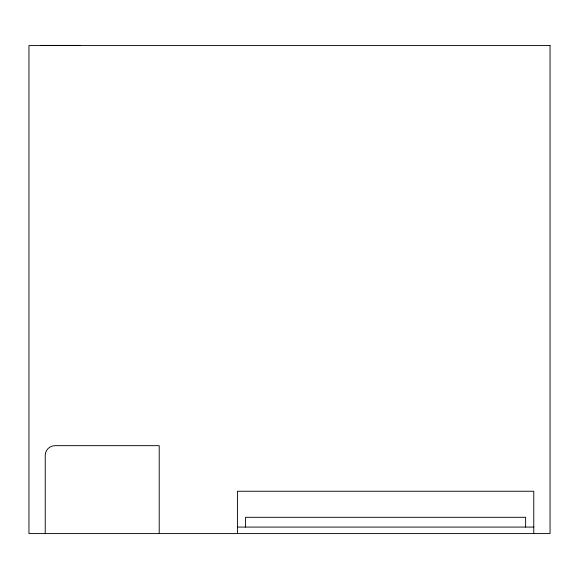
<?xml version="1.0" encoding="UTF-8"?>
<svg xmlns="http://www.w3.org/2000/svg" width="579" height="579" viewBox="0 0 579 579"><rect width="100%" height="100%" fill="white"/><g stroke="black" fill="none" stroke-linecap="round" stroke-linejoin="round"><path stroke-width="0.87" d="M40.668 45.408L80.553 45.408M237.426 527.078L533.766 527.078M533.766 533.592L533.766 491.253L237.426 491.253L237.426 533.592M525.623 527.078L525.623 517.308L245.568 517.308L245.568 527.078M159.211 533.592L159.211 445.664L55.005 445.664A9.771 9.771 0 0 0 45.234 455.434L45.234 533.592M550.05 45.575L28.95 45.575L28.95 533.592L550.05 533.592L550.05 45.575"/></g></svg>
